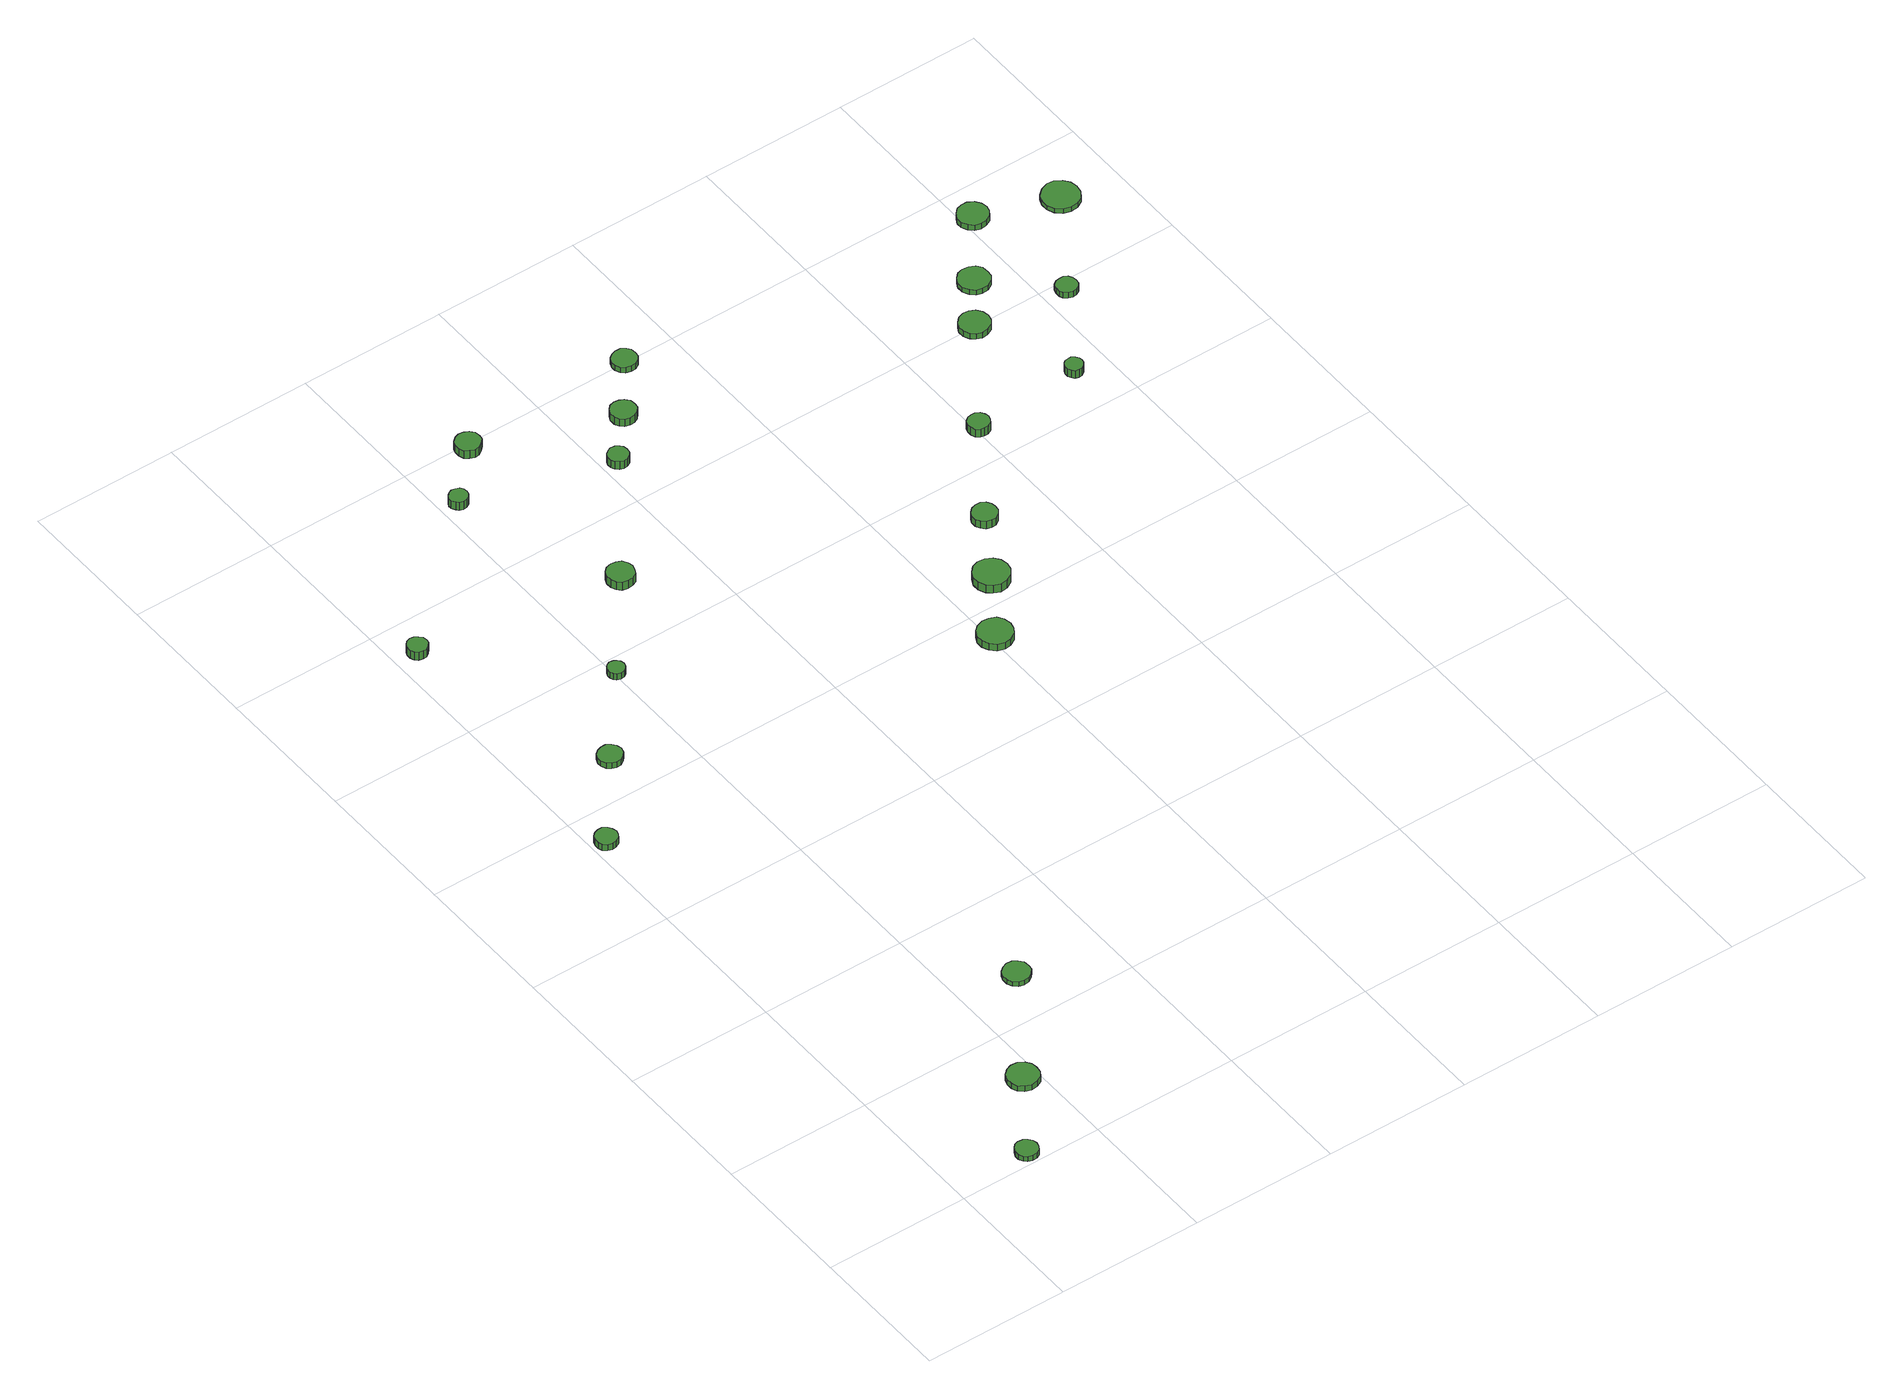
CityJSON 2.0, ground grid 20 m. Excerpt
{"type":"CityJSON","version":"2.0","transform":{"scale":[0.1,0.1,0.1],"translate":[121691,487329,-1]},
"CityObjects":{
"tree1":{"type":"SolitaryVegetationObject","attributes":{"function":"something"},"geometry":[{"type":"MultiSurface","lod":"1","boundaries":[[[0,1,2,3,4,5,6,7,8,9,10,11,12,13,14]],[[15,16,17,18,19,20,21,22,23,24,25,26,27,28,29]],[[0,29,28,1]],[[1,28,27,2]],[[2,27,26,3]],[[3,26,25,4]],[[4,25,24,5]],[[5,24,23,6]],[[6,23,22,7]],[[7,22,21,8]],[[8,21,20,9]],[[9,20,19,10]],[[10,19,18,11]],[[11,18,17,12]],[[12,17,16,13]],[[13,16,15,14]],[[14,15,29,0]]]}]},
"tree2":{"type":"SolitaryVegetationObject","attributes":{"function":"something"},"geometry":[{"type":"MultiSurface","lod":"1","boundaries":[[[30,31,32,33,34,35,36,37,38,39,40,41,42,43,44]],[[45,46,47,48,49,50,51,52,53,54,55,56,57,58,59]],[[30,59,58,31]],[[31,58,57,32]],[[32,57,56,33]],[[33,56,55,34]],[[34,55,54,35]],[[35,54,53,36]],[[36,53,52,37]],[[37,52,51,38]],[[38,51,50,39]],[[39,50,49,40]],[[40,49,48,41]],[[41,48,47,42]],[[42,47,46,43]],[[43,46,45,44]],[[44,45,59,30]]]}]},
"tree3":{"type":"SolitaryVegetationObject","attributes":{"function":"something"},"geometry":[{"type":"MultiSurface","lod":"1","boundaries":[[[60,61,62,63,64,65,66,67,68,69,70,71,72,73,74]],[[75,76,77,78,79,80,81,82,83,84,85,86,87,88,89]],[[60,89,88,61]],[[61,88,87,62]],[[62,87,86,63]],[[63,86,85,64]],[[64,85,84,65]],[[65,84,83,66]],[[66,83,82,67]],[[67,82,81,68]],[[68,81,80,69]],[[69,80,79,70]],[[70,79,78,71]],[[71,78,77,72]],[[72,77,76,73]],[[73,76,75,74]],[[74,75,89,60]]]}]},
"tree4":{"type":"SolitaryVegetationObject","attributes":{"function":"something"},"geometry":[{"type":"MultiSurface","lod":"1","boundaries":[[[90,91,92,93,94,95,96,97,98,99,100,101,102,103,104]],[[105,106,107,108,109,110,111,112,113,114,115,116,117,118,119]],[[90,119,118,91]],[[91,118,117,92]],[[92,117,116,93]],[[93,116,115,94]],[[94,115,114,95]],[[95,114,113,96]],[[96,113,112,97]],[[97,112,111,98]],[[98,111,110,99]],[[99,110,109,100]],[[100,109,108,101]],[[101,108,107,102]],[[102,107,106,103]],[[103,106,105,104]],[[104,105,119,90]]]}]},
"tree5":{"type":"SolitaryVegetationObject","attributes":{"function":"something"},"geometry":[{"type":"MultiSurface","lod":"1","boundaries":[[[120,121,122,123,124,125,126,127,128,129,130,131,132,133,134]],[[135,136,137,138,139,140,141,142,143,144,145,146,147,148,149]],[[120,149,148,121]],[[121,148,147,122]],[[122,147,146,123]],[[123,146,145,124]],[[124,145,144,125]],[[125,144,143,126]],[[126,143,142,127]],[[127,142,141,128]],[[128,141,140,129]],[[129,140,139,130]],[[130,139,138,131]],[[131,138,137,132]],[[132,137,136,133]],[[133,136,135,134]],[[134,135,149,120]]]}]},
"tree6":{"type":"SolitaryVegetationObject","attributes":{"function":"something"},"geometry":[{"type":"MultiSurface","lod":"1","boundaries":[[[150,151,152,153,154,155,156,157,158,159,160,161,162,163,164]],[[165,166,167,168,169,170,171,172,173,174,175,176,177,178,179]],[[150,179,178,151]],[[151,178,177,152]],[[152,177,176,153]],[[153,176,175,154]],[[154,175,174,155]],[[155,174,173,156]],[[156,173,172,157]],[[157,172,171,158]],[[158,171,170,159]],[[159,170,169,160]],[[160,169,168,161]],[[161,168,167,162]],[[162,167,166,163]],[[163,166,165,164]],[[164,165,179,150]]]}]},
"tree7":{"type":"SolitaryVegetationObject","attributes":{"function":"something"},"geometry":[{"type":"MultiSurface","lod":"1","boundaries":[[[180,181,182,183,184,185,186,187,188,189,190,191,192,193,194]],[[195,196,197,198,199,200,201,202,203,204,205,206,207,208,209]],[[180,209,208,181]],[[181,208,207,182]],[[182,207,206,183]],[[183,206,205,184]],[[184,205,204,185]],[[185,204,203,186]],[[186,203,202,187]],[[187,202,201,188]],[[188,201,200,189]],[[189,200,199,190]],[[190,199,198,191]],[[191,198,197,192]],[[192,197,196,193]],[[193,196,195,194]],[[194,195,209,180]]]}]},
"tree8":{"type":"SolitaryVegetationObject","attributes":{"function":"something"},"geometry":[{"type":"MultiSurface","lod":"1","boundaries":[[[210,211,212,213,214,215,216,217,218,219,220,221,222,223,224]],[[225,226,227,228,229,230,231,232,233,234,235,236,237,238,239]],[[210,239,238,211]],[[211,238,237,212]],[[212,237,236,213]],[[213,236,235,214]],[[214,235,234,215]],[[215,234,233,216]],[[216,233,232,217]],[[217,232,231,218]],[[218,231,230,219]],[[219,230,229,220]],[[220,229,228,221]],[[221,228,227,222]],[[222,227,226,223]],[[223,226,225,224]],[[224,225,239,210]]]}]},
"tree9":{"type":"SolitaryVegetationObject","attributes":{"function":"something"},"geometry":[{"type":"MultiSurface","lod":"1","boundaries":[[[240,241,242,243,244,245,246,247,248,249,250,251,252,253,254]],[[255,256,257,258,259,260,261,262,263,264,265,266,267,268,269]],[[240,269,268,241]],[[241,268,267,242]],[[242,267,266,243]],[[243,266,265,244]],[[244,265,264,245]],[[245,264,263,246]],[[246,263,262,247]],[[247,262,261,248]],[[248,261,260,249]],[[249,260,259,250]],[[250,259,258,251]],[[251,258,257,252]],[[252,257,256,253]],[[253,256,255,254]],[[254,255,269,240]]]}]},
"tree10":{"type":"SolitaryVegetationObject","attributes":{"function":"something"},"geometry":[{"type":"MultiSurface","lod":"1","boundaries":[[[270,271,272,273,274,275,276,277,278,279,280,281,282,283,284]],[[285,286,287,288,289,290,291,292,293,294,295,296,297,298,299]],[[270,299,298,271]],[[271,298,297,272]],[[272,297,296,273]],[[273,296,295,274]],[[274,295,294,275]],[[275,294,293,276]],[[276,293,292,277]],[[277,292,291,278]],[[278,291,290,279]],[[279,290,289,280]],[[280,289,288,281]],[[281,288,287,282]],[[282,287,286,283]],[[283,286,285,284]],[[284,285,299,270]]]}]},
"tree11":{"type":"SolitaryVegetationObject","attributes":{"function":"something"},"geometry":[{"type":"MultiSurface","lod":"1","boundaries":[[[300,301,302,303,304,305,306,307,308,309,310,311,312,313,314]],[[315,316,317,318,319,320,321,322,323,324,325,326,327,328,329]],[[300,329,328,301]],[[301,328,327,302]],[[302,327,326,303]],[[303,326,325,304]],[[304,325,324,305]],[[305,324,323,306]],[[306,323,322,307]],[[307,322,321,308]],[[308,321,320,309]],[[309,320,319,310]],[[310,319,318,311]],[[311,318,317,312]],[[312,317,316,313]],[[313,316,315,314]],[[314,315,329,300]]]}]},
"tree12":{"type":"SolitaryVegetationObject","attributes":{"function":"something"},"geometry":[{"type":"MultiSurface","lod":"1","boundaries":[[[330,331,332,333,334,335,336,337,338,339,340,341,342,343,344]],[[345,346,347,348,349,350,351,352,353,354,355,356,357,358,359]],[[330,359,358,331]],[[331,358,357,332]],[[332,357,356,333]],[[333,356,355,334]],[[334,355,354,335]],[[335,354,353,336]],[[336,353,352,337]],[[337,352,351,338]],[[338,351,350,339]],[[339,350,349,340]],[[340,349,348,341]],[[341,348,347,342]],[[342,347,346,343]],[[343,346,345,344]],[[344,345,359,330]]]}]},
"tree13":{"type":"SolitaryVegetationObject","attributes":{"function":"something"},"geometry":[{"type":"MultiSurface","lod":"1","boundaries":[[[360,361,362,363,364,365,366,367,368,369,370,371,372,373,374]],[[375,376,377,378,379,380,381,382,383,384,385,386,387,388,389]],[[360,389,388,361]],[[361,388,387,362]],[[362,387,386,363]],[[363,386,385,364]],[[364,385,384,365]],[[365,384,383,366]],[[366,383,382,367]],[[367,382,381,368]],[[368,381,380,369]],[[369,380,379,370]],[[370,379,378,371]],[[371,378,377,372]],[[372,377,376,373]],[[373,376,375,374]],[[374,375,389,360]]]}]},
"tree14":{"type":"SolitaryVegetationObject","attributes":{"function":"something"},"geometry":[{"type":"MultiSurface","lod":"1","boundaries":[[[390,391,392,393,394,395,396,397,398,399,400,401,402,403,404]],[[405,406,407,408,409,410,411,412,413,414,415,416,417,418,419]],[[390,419,418,391]],[[391,418,417,392]],[[392,417,416,393]],[[393,416,415,394]],[[394,415,414,395]],[[395,414,413,396]],[[396,413,412,397]],[[397,412,411,398]],[[398,411,410,399]],[[399,410,409,400]],[[400,409,408,401]],[[401,408,407,402]],[[402,407,406,403]],[[403,406,405,404]],[[404,405,419,390]]]}]},
"tree15":{"type":"SolitaryVegetationObject","attributes":{"function":"something"},"geometry":[{"type":"MultiSurface","lod":"1","boundaries":[[[420,421,422,423,424,425,426,427,428,429,430,431,432,433,434]],[[435,436,437,438,439,440,441,442,443,444,445,446,447,448,449]],[[420,449,448,421]],[[421,448,447,422]],[[422,447,446,423]],[[423,446,445,424]],[[424,445,444,425]],[[425,444,443,426]],[[426,443,442,427]],[[427,442,441,428]],[[428,441,440,429]],[[429,440,439,430]],[[430,439,438,431]],[[431,438,437,432]],[[432,437,436,433]],[[433,436,435,434]],[[434,435,449,420]]]}]},
"tree16":{"type":"SolitaryVegetationObject","attributes":{"function":"something"},"geometry":[{"type":"MultiSurface","lod":"1","boundaries":[[[450,451,452,453,454,455,456,457,458,459,460,461,462,463,464]],[[465,466,467,468,469,470,471,472,473,474,475,476,477,478,479]],[[450,479,478,451]],[[451,478,477,452]],[[452,477,476,453]],[[453,476,475,454]],[[454,475,474,455]],[[455,474,473,456]],[[456,473,472,457]],[[457,472,471,458]],[[458,471,470,459]],[[459,470,469,460]],[[460,469,468,461]],[[461,468,467,462]],[[462,467,466,463]],[[463,466,465,464]],[[464,465,479,450]]]}]},
"tree17":{"type":"SolitaryVegetationObject","attributes":{"function":"something"},"geometry":[{"type":"MultiSurface","lod":"1","boundaries":[[[480,481,482,483,484,485,486,487,488,489,490,491,492,493,494]],[[495,496,497,498,499,500,501,502,503,504,505,506,507,508,509]],[[480,509,508,481]],[[481,508,507,482]],[[482,507,506,483]],[[483,506,505,484]],[[484,505,504,485]],[[485,504,503,486]],[[486,503,502,487]],[[487,502,501,488]],[[488,501,500,489]],[[489,500,499,490]],[[490,499,498,491]],[[491,498,497,492]],[[492,497,496,493]],[[493,496,495,494]],[[494,495,509,480]]]}]},
"tree18":{"type":"SolitaryVegetationObject","attributes":{"function":"something"},"geometry":[{"type":"MultiSurface","lod":"1","boundaries":[[[510,511,512,513,514,515,516,517,518,519,520,521,522,523,524]],[[525,526,527,528,529,530,531,532,533,534,535,536,537,538,539]],[[510,539,538,511]],[[511,538,537,512]],[[512,537,536,513]],[[513,536,535,514]],[[514,535,534,515]],[[515,534,533,516]],[[516,533,532,517]],[[517,532,531,518]],[[518,531,530,519]],[[519,530,529,520]],[[520,529,528,521]],[[521,528,527,522]],[[522,527,526,523]],[[523,526,525,524]],[[524,525,539,510]]]}]},
"tree19":{"type":"SolitaryVegetationObject","attributes":{"function":"something"},"geometry":[{"type":"MultiSurface","lod":"1","boundaries":[[[540,541,542,543,544,545,546,547,548,549,550,551,552,553,554]],[[555,556,557,558,559,560,561,562,563,564,565,566,567,568,569]],[[540,569,568,541]],[[541,568,567,542]],[[542,567,566,543]],[[543,566,565,544]],[[544,565,564,545]],[[545,564,563,546]],[[546,563,562,547]],[[547,562,561,548]],[[548,561,560,549]],[[549,560,559,550]],[[550,559,558,551]],[[551,558,557,552]],[[552,557,556,553]],[[553,556,555,554]],[[554,555,569,540]]]}]},
"tree20":{"type":"SolitaryVegetationObject","attributes":{"function":"something"},"geometry":[{"type":"MultiSurface","lod":"1","boundaries":[[[570,571,572,573,574,575,576,577,578,579,580,581,582,583,584]],[[585,586,587,588,589,590,591,592,593,594,595,596,597,598,599]],[[570,599,598,571]],[[571,598,597,572]],[[572,597,596,573]],[[573,596,595,574]],[[574,595,594,575]],[[575,594,593,576]],[[576,593,592,577]],[[577,592,591,578]],[[578,591,590,579]],[[579,590,589,580]],[[580,589,588,581]],[[581,588,587,582]],[[582,587,586,583]],[[583,586,585,584]],[[584,585,599,570]]]}]},
"tree21":{"type":"SolitaryVegetationObject","attributes":{"function":"something"},"geometry":[{"type":"MultiSurface","lod":"1","boundaries":[[[600,601,602,603,604,605,606,607,608,609,610,611,612,613,614]],[[615,616,617,618,619,620,621,622,623,624,625,626,627,628,629]],[[600,629,628,601]],[[601,628,627,602]],[[602,627,626,603]],[[603,626,625,604]],[[604,625,624,605]],[[605,624,623,606]],[[606,623,622,607]],[[607,622,621,608]],[[608,621,620,609]],[[609,620,619,610]],[[610,619,618,611]],[[611,618,617,612]],[[612,617,616,613]],[[613,616,615,614]],[[614,615,629,600]]]}]},
"tree22":{"type":"SolitaryVegetationObject","attributes":{"function":"something"},"geometry":[{"type":"MultiSurface","lod":"1","boundaries":[[[630,631,632,633,634,635,636,637,638,639,640,641,642,643,644]],[[645,646,647,648,649,650,651,652,653,654,655,656,657,658,659]],[[630,659,658,631]],[[631,658,657,632]],[[632,657,656,633]],[[633,656,655,634]],[[634,655,654,635]],[[635,654,653,636]],[[636,653,652,637]],[[637,652,651,638]],[[638,651,650,639]],[[639,650,649,640]],[[640,649,648,641]],[[641,648,647,642]],[[642,647,646,643]],[[643,646,645,644]],[[644,645,659,630]]]}]},
"tree23":{"type":"SolitaryVegetationObject","attributes":{"function":"something"},"geometry":[{"type":"MultiSurface","lod":"1","boundaries":[[[660,661,662,663,664,665,666,667,668,669,670,671,672,673,674]],[[675,676,677,678,679,680,681,682,683,684,685,686,687,688,689]],[[660,689,688,661]],[[661,688,687,662]],[[662,687,686,663]],[[663,686,685,664]],[[664,685,684,665]],[[665,684,683,666]],[[666,683,682,667]],[[667,682,681,668]],[[668,681,680,669]],[[669,680,679,670]],[[670,679,678,671]],[[671,678,677,672]],[[672,677,676,673]],[[673,676,675,674]],[[674,675,689,660]]]}]}
},
"vertices":[
[123,19,14],[122,25,14],[118,30,14],[113,33,14],[106,34,14],[100,32,14],[96,28,14],[93,22,14],[93,16,14],[96,10,14],[100,6,14],[106,4,14],[113,4,14],[118,7,14],[122,13,14],[122,13,6],[118,7,6],[113,4,6],[106,4,6],[100,6,6],[96,10,6],[93,16,6],[93,22,6],[96,28,6],[100,32,6],[106,34,6],[113,33,6],[118,30,6],[122,25,6],[123,19,6],
[200,123,15],[199,131,15],[194,138,15],[186,143,15],[177,144,15],[169,141,15],[162,135,15],[159,127,15],[159,119,15],[162,111,15],[169,105,15],[177,102,15],[186,103,15],[194,107,15],[199,114,15],[199,114,6],[194,107,6],[186,103,6],[177,102,6],[169,105,6],[162,111,6],[159,119,6],[159,127,6],[162,135,6],[169,141,6],[177,144,6],[186,143,6],[194,138,6],[199,131,6],[200,123,6],
[35,748,18],[33,754,18],[30,759,18],[24,763,18],[18,763,18],[12,761,18],[7,757,18],[5,751,18],[5,745,18],[7,739,18],[12,735,18],[18,733,18],[24,734,18],[30,737,18],[33,742,18],[33,742,8],[30,737,8],[24,734,8],[18,733,8],[12,735,8],[7,739,8],[5,745,8],[5,751,8],[7,757,8],[12,761,8],[18,763,8],[24,763,8],[30,759,8],[33,754,8],[35,748,8],
[298,271,13],[297,279,13],[292,285,13],[286,289,13],[278,290,13],[271,287,13],[265,282,13],[262,275,13],[262,267,13],[265,260,13],[271,255,13],[278,253,13],[286,254,13],[292,258,13],[297,264,13],[297,264,6],[292,258,6],[286,254,6],[278,253,6],[271,255,6],[265,260,6],[262,267,6],[262,275,6],[265,282,6],[271,287,6],[278,290,6],[286,289,6],[292,285,6],[297,279,6],[298,271,6],
[125,860,17],[123,867,17],[119,872,17],[113,876,17],[106,876,17],[100,874,17],[95,870,17],[92,863,17],[92,857,17],[95,850,17],[100,846,17],[106,844,17],[113,844,17],[119,848,17],[123,853,17],[123,853,8],[119,848,8],[113,844,8],[106,844,8],[100,846,8],[95,850,8],[92,857,8],[92,863,8],[95,870,8],[100,874,8],[106,876,8],[113,876,8],[119,872,8],[123,867,8],[125,860,8],
[45,1145,22],[44,1151,22],[40,1155,22],[35,1158,22],[30,1159,22],[24,1157,22],[20,1153,22],[18,1148,22],[18,1142,22],[20,1137,22],[24,1133,22],[30,1132,22],[35,1132,22],[40,1135,22],[44,1140,22],[44,1140,9],[40,1135,9],[35,1132,9],[30,1132,9],[24,1133,9],[20,1137,9],[18,1142,9],[18,1148,9],[20,1153,9],[24,1157,9],[30,1159,9],[35,1158,9],[40,1155,9],[44,1151,9],[45,1145,9],
[214,975,18],[213,980,18],[210,984,18],[206,986,18],[201,987,18],[196,985,18],[193,982,18],[191,977,18],[191,973,18],[193,968,18],[196,965,18],[201,963,18],[206,964,18],[210,966,18],[213,970,18],[213,970,8],[210,966,8],[206,964,8],[201,963,8],[196,965,8],[193,968,8],[191,973,8],[191,977,8],[193,982,8],[196,985,8],[201,987,8],[206,986,8],[210,984,8],[213,980,8],[214,975,8],
[232,1317,29],[231,1322,29],[228,1326,29],[223,1328,29],[218,1329,29],[213,1327,29],[210,1324,29],[207,1319,29],[207,1314,29],[210,1309,29],[213,1306,29],[218,1304,29],[223,1305,29],[228,1307,29],[231,1311,29],[231,1311,16],[228,1307,16],[223,1305,16],[218,1304,16],[213,1306,16],[210,1309,16],[207,1314,16],[207,1319,16],[210,1324,16],[213,1327,16],[218,1329,16],[223,1328,16],[228,1326,16],[231,1322,16],[232,1317,16],
[319,1099,24],[317,1106,24],[313,1113,24],[306,1116,24],[299,1117,24],[291,1115,24],[286,1110,24],[283,1103,24],[283,1095,24],[286,1088,24],[291,1083,24],[299,1081,24],[306,1082,24],[313,1085,24],[317,1092,24],[317,1092,11],[313,1085,11],[306,1082,11],[299,1081,11],[291,1083,11],[286,1088,11],[283,1095,11],[283,1103,11],[286,1110,11],[291,1115,11],[299,1117,11],[306,1116,11],[313,1113,11],[317,1106,11],[319,1099,11],
[303,1387,26],[302,1394,26],[297,1400,26],[291,1403,26],[284,1404,26],[278,1402,26],[272,1397,26],[270,1391,26],[270,1384,26],[272,1377,26],[278,1373,26],[284,1370,26],[291,1371,26],[297,1375,26],[302,1380,26],[302,1380,13],[297,1375,13],[291,1371,13],[284,1370,13],[278,1373,13],[272,1377,13],[270,1384,13],[270,1391,13],[272,1397,13],[278,1402,13],[284,1404,13],[291,1403,13],[297,1400,13],[302,1394,13],[303,1387,13],
[433,1264,24],[432,1270,24],[429,1274,24],[424,1277,24],[418,1278,24],[413,1276,24],[408,1272,24],[406,1267,24],[406,1261,24],[408,1256,24],[413,1252,24],[418,1250,24],[424,1251,24],[429,1254,24],[432,1258,24],[432,1258,11],[429,1254,11],[424,1251,11],[418,1250,11],[413,1252,11],[408,1256,11],[406,1261,11],[406,1267,11],[408,1272,11],[413,1276,11],[418,1278,11],[424,1277,11],[429,1274,11],[432,1270,11],[433,1264,11],
[629,755,17],[627,765,17],[622,773,17],[613,777,17],[604,778,17],[594,775,17],[587,769,17],[583,760,17],[583,751,17],[587,742,17],[594,735,17],[604,732,17],[613,733,17],[622,738,17],[627,746,17],[627,746,6],[622,738,6],[613,733,6],[604,732,6],[594,735,6],[587,742,6],[583,751,6],[583,760,6],[587,769,6],[594,775,6],[604,778,6],[613,777,6],[622,773,6],[627,765,6],[629,755,6],
[490,1326,19],[489,1333,19],[484,1339,19],[478,1342,19],[471,1343,19],[464,1341,19],[459,1336,19],[456,1330,19],[456,1322,19],[459,1316,19],[464,1311,19],[471,1309,19],[478,1310,19],[484,1313,19],[489,1319,19],[489,1319,7],[484,1313,7],[478,1310,7],[471,1309,7],[464,1311,7],[459,1316,7],[456,1322,7],[456,1330,7],[459,1336,7],[464,1341,7],[471,1343,7],[478,1342,7],[484,1339,7],[489,1333,7],[490,1326,7],
[685,837,20],[683,847,20],[677,855,20],[668,860,20],[658,861,20],[649,858,20],[642,851,20],[638,842,20],[638,832,20],[642,823,20],[649,817,20],[658,813,20],[668,814,20],[677,819,20],[683,828,20],[683,828,7],[677,819,7],[668,814,7],[658,813,7],[649,817,7],[642,823,7],[638,832,7],[638,842,7],[642,851,7],[649,858,7],[658,861,7],[668,860,7],[677,855,7],[683,847,7],[685,837,7],
[545,1399,16],[544,1406,16],[540,1411,16],[534,1415,16],[527,1415,16],[520,1413,16],[515,1409,16],[512,1402,16],[512,1396,16],[515,1389,16],[520,1385,16],[527,1383,16],[534,1383,16],[540,1387,16],[544,1392,16],[544,1392,7],[540,1387,7],[534,1383,7],[527,1383,7],[520,1385,7],[515,1389,7],[512,1396,7],[512,1402,7],[515,1409,7],[520,1413,7],[527,1415,7],[534,1415,7],[540,1411,7],[544,1406,7],[545,1399,7],
[730,922,24],[729,928,24],[725,934,24],[719,938,24],[712,938,24],[705,936,24],[700,931,24],[697,925,24],[697,918,24],[700,912,24],[705,907,24],[712,905,24],[719,905,24],[725,909,24],[729,915,24],[729,915,12],[725,909,12],[719,905,12],[712,905,12],[705,907,12],[700,912,12],[697,918,12],[697,925,12],[700,931,12],[705,936,12],[712,938,12],[719,938,12],[725,934,12],[729,928,12],[730,922,12],
[815,1050,26],[813,1056,26],[810,1061,26],[804,1064,26],[798,1064,26],[793,1063,26],[788,1059,26],[786,1053,26],[786,1047,26],[788,1041,26],[793,1037,26],[798,1036,26],[804,1036,26],[810,1039,26],[813,1044,26],[813,1044,13],[810,1039,13],[804,1036,13],[798,1036,13],[793,1037,13],[788,1041,13],[786,1047,13],[786,1053,13],[788,1059,13],[793,1063,13],[798,1064,13],[804,1064,13],[810,1061,13],[813,1056,13],[815,1050,13],
[924,1198,16],[922,1207,16],[917,1214,16],[909,1218,16],[901,1219,16],[893,1216,16],[887,1210,16],[883,1203,16],[883,1194,16],[887,1186,16],[893,1181,16],[901,1178,16],[909,1179,16],[917,1183,16],[922,1190,16],[922,1190,7],[917,1183,7],[909,1179,7],[901,1178,7],[893,1181,7],[887,1186,7],[883,1194,7],[883,1203,7],[887,1210,7],[893,1216,7],[901,1219,7],[909,1218,7],[917,1214,7],[922,1207,7],[924,1198,7],
[965,1065,22],[964,1069,22],[961,1073,22],[957,1076,22],[952,1076,22],[947,1075,22],[944,1072,22],[942,1067,22],[942,1062,22],[944,1058,22],[947,1054,22],[952,1053,22],[957,1053,22],[961,1056,22],[964,1060,22],[964,1060,9],[961,1056,9],[957,1053,9],[952,1053,9],[947,1054,9],[944,1058,9],[942,1062,9],[942,1067,9],[944,1072,9],[947,1075,9],[952,1076,9],[957,1076,9],[961,1073,9],[964,1069,9],[965,1065,9],
[969,1260,15],[968,1269,15],[963,1276,15],[955,1280,15],[946,1281,15],[938,1279,15],[932,1273,15],[928,1265,15],[928,1256,15],[932,1248,15],[938,1242,15],[946,1240,15],[955,1240,15],[963,1245,15],[968,1252,15],[968,1252,7],[963,1245,7],[955,1240,7],[946,1240,7],[938,1242,7],[932,1248,7],[928,1256,7],[928,1265,7],[932,1273,7],[938,1279,7],[946,1281,7],[955,1280,7],[963,1276,7],[968,1269,7],[969,1260,7],
[1045,1184,16],[1044,1190,16],[1041,1195,16],[1036,1198,16],[1030,1198,16],[1024,1197,16],[1019,1193,16],[1017,1187,16],[1017,1181,16],[1019,1176,16],[1024,1172,16],[1030,1170,16],[1036,1171,16],[1041,1174,16],[1044,1178,16],[1044,1178,7],[1041,1174,7],[1036,1171,7],[1030,1170,7],[1024,1172,7],[1019,1176,7],[1017,1181,7],[1017,1187,7],[1019,1193,7],[1024,1197,7],[1030,1198,7],[1036,1198,7],[1041,1195,7],[1044,1190,7],[1045,1184,7],
[1034,1350,16],[1032,1358,16],[1027,1365,16],[1019,1370,16],[1011,1370,16],[1003,1368,16],[997,1362,16],[993,1354,16],[993,1346,16],[997,1338,16],[1003,1332,16],[1011,1330,16],[1019,1331,16],[1027,1335,16],[1032,1342,16],[1032,1342,7],[1027,1335,7],[1019,1331,7],[1011,1330,7],[1003,1332,7],[997,1338,7],[993,1346,7],[993,1354,7],[997,1362,7],[1003,1368,7],[1011,1370,7],[1019,1370,7],[1027,1365,7],[1032,1358,7],[1034,1350,7],
[1143,1315,14],[1141,1325,14],[1135,1333,14],[1126,1339,14],[1116,1340,14],[1106,1336,14],[1098,1329,14],[1094,1320,14],[1094,1310,14],[1098,1300,14],[1106,1293,14],[1116,1290,14],[1126,1291,14],[1135,1296,14],[1141,1305,14],[1141,1305,7],[1135,1296,7],[1126,1291,7],[1116,1290,7],[1106,1293,7],[1098,1300,7],[1094,1310,7],[1094,1320,7],[1098,1329,7],[1106,1336,7],[1116,1340,7],[1126,1339,7],[1135,1333,7],[1141,1325,7],[1143,1315,7]
]}
